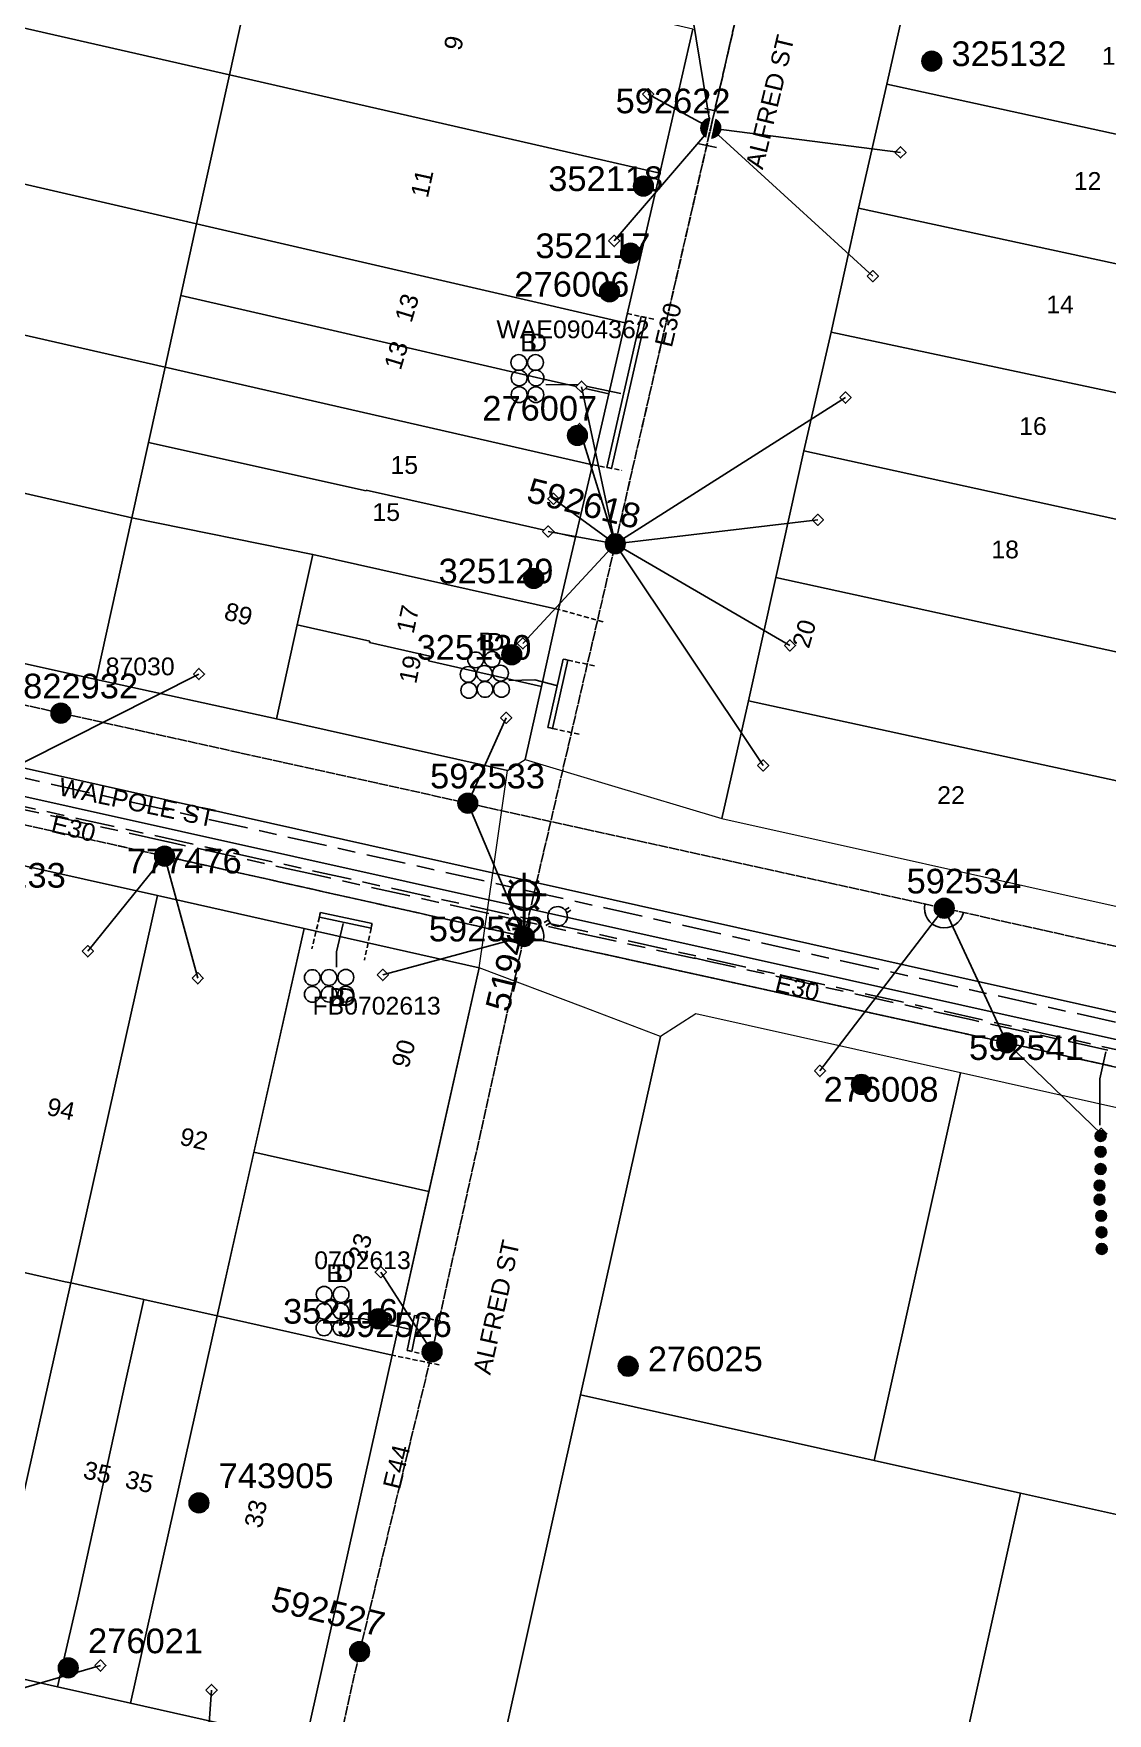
# Model space of a CAD drawing. Header units: metres. Extents: x 311347 to 316656, y 6252667 to 6255486.
# Drawn here: x 313944.8 to 314053.7, y 6254838.7 to 6255009 of the extents above; entities that cross this region are included whole.
import ezdxf
from ezdxf.enums import TextEntityAlignment as Align

# ---------------------------------------------------------------- set-up
doc = ezdxf.new("R2010")
doc.units = ezdxf.units.M
for name, pattern in [('Cable Exist OH', [1, 1, 0]), ('Cable Exist UG', [8.2, 4, -1.2, 1.8, -1.2]), ('DASHED', [0.75, 0.5, -0.25])]:
    doc.linetypes.add(name, pattern=pattern)
doc.layers.get('0').update_dxf_attribs({"color": 6})
for name, color, linetype, lineweight in [('Cadastre Buildings_SP_EXT', 9, 'Continuous', 5), ('Cadastre Land Parcels_SP_EXT', 9, 'Continuous', 5), ('Cadastre Roads_SP_EXT', 7, 'Continuous', 5)]:
    doc.layers.add(name, color=color, linetype=linetype, lineweight=lineweight)
for name, color, linetype in [('Duct_SP_EXT', 7, 'Continuous'), ('Equip_SP_LV_EXT', 7, 'Continuous'), ('Equip_SP_SL_EXT', 7, 'Continuous'), ('Mains_HV_EXT', 7, 'Continuous'), ('Mains_LV_EXT', 7, 'Continuous'), ('Mains_SL_EXT', 7, 'Continuous'), ('Mains_TR_EXT', 7, 'Continuous'), ('Services_SP_EXT', 7, 'Continuous'), ('SupportsOH_SP_TR_HV_LV_SL_EXT', 7, 'Continuous'), ('Trench_SP_EXT', 7, 'Continuous')]:
    doc.layers.add(name, color=color, linetype=linetype)
doc.layers.add('UNKNOWN_FEATURES', color=1, linetype='DASHED', plot=False)
doc.styles.add('iecARIAL', font='arial.ttf', dxfattribs={"height": 2})
doc.styles.add('POLE_LABEL', font='arial.ttf')
doc.styles.get("Standard").update_dxf_attribs({"font": 'arial.ttf'})
doc.linetypes.add('Cable P UG', pattern='A,6,-0.5,["P",Standard,S=1.7,R=0,X=0.5,Y=-1],-2.9', length=9.4)

# ---------------------------------------------------------------- blocks, each defined once
blk = doc.blocks.new('DUCT_EXT')
blk.add_circle((0, 0.8), 0.8)
at = {"flags": 1}
blk.add_attdef('Z', (0, 0), '', height=0.2, dxfattribs=at)
at = {"flags": 9}
for tag, p in [('DUCT_CODE', (0, 0)), ('XSECT_TYPE', (0, -0.2)), ('STATE', (0, -0.6)), ('FB_REFERENCE', (0, -0.4)), ('NOTES', (0, -0.8))]:
    blk.add_attdef(tag, text='', height=0.2, dxfattribs=at).set_placement(p, align=Align.MIDDLE_LEFT)
blk = doc.blocks.new('LV_OH_LINKS_OPEN_EXT')
for p, q in [((-0.17, 4.97), (-0.17, 5.46)), ((0.17, 4.97), (0.17, 5.46)), ((-0.17, 3), (-0.17, 2.5)), ((0.17, 3), (0.17, 2.5))]:
    blk.add_line(p, q)
blk.add_lwpolyline([(0, 2.99, 1), (0, 4.98, 1)], format="xyb", close=True)
at = {"flags": 9}
for tag, p in [('ACTUAL_STATUS', (0, 0)), ('CONSTRUCTED_VOLTAGE', (0, -0.2)), ('OPERATING_VOLTAGE', (0, -0.6)), ('ORIENTATION', (0, -0.8)), ('OWNED_BY', (0, -1)), ('STATE', (0, -1.2)), ('SWITCH_TYPE', (0, -1.4)), ('NO_PHASES', (0, -0.4)), ('USAGE', (0, -1.6)), ('LEGEND', (0, -1.8)), ('NOTES', (0, -2))]:
    blk.add_attdef(tag, text='', height=0.2, dxfattribs=at).set_placement(p, align=Align.MIDDLE_LEFT)
at = {"flags": 1}
blk.add_attdef('Z', (0, 0), '', height=0.2, dxfattribs=at)
blk = doc.blocks.new('SL_LANTERN_EXT')
at = {"lineweight": 40}
for p, q in [((-1.46, 5.68), (-1.06, 5.28)), ((0, 1.97), (0, 6.47)), ((1.46, 5.68), (1.06, 5.28)), ((-2.25, 4.22), (2.25, 4.22)), ((-1.46, 2.76), (-1.06, 3.16)), ((0, 0), (0, 2.72)), ((1.46, 2.76), (1.06, 3.16))]:
    blk.add_line(p, q, dxfattribs=at)
blk.add_circle((0, 4.22), 1.5, dxfattribs=at)
at = {"style": 'iecARIAL', "flags": 8}
blk.add_attdef('ASSET_NUM', (1.5, 1.5), '', height=2.5, dxfattribs=at)
for tag, p, height, flags in [('OPERATING_VOLTAGE', (0.98, -1.65), 0.2, 9), ('ORIENTATION', (0.98, -1.85), 0.2, 9), ('CONSTRUCTED_VOLTAGE', (0.98, -0.65), 0.2, 9), ('CONTROL_TYPE', (0.98, -0.85), 0.2, 9), ('LANTERN_PURPOSE', (0.98, -1.05), 0.2, 9), ('LANTERN_TYPE', (0.98, -1.25), 0.2, 9), ('NO_PHASES', (0.98, -1.45), 0.2, 9), ('LNUMBER', (2.18, -3.25), 2.5, 8), ('OWNED_BY', (0.98, -2.05), 0.2, 9), ('STATE', (0.98, -2.25), 0.2, 9), ('USAGE', (0.98, -2.45), 0.2, 9), ('CEXIST', (0.98, -2.65), 0.2, 9), ('CNEW', (0.98, -2.85), 0.2, 9), ('CNUMBER', (0.98, -3.05), 0.2, 9), ('CREMOVE', (0.98, -3.25), 0.2, 9), ('CREPLACE', (0.98, -3.45), 0.2, 9), ('LKINGHEIGHT', (0.98, -3.65), 0.2, 9), ('LBRACKET', (0.98, -3.85), 0.2, 9), ('LBRACKETVOCAB', (0.98, -4.05), 0.2, 9), ('LCATEGORY', (0.98, -4.25), 0.2, 9), ('LCHARGE1', (0.98, -4.45), 0.2, 9), ('LCHARGE1PERCENT', (0.98, -4.65), 0.2, 9), ('LCHARGE2', (0.98, -4.85), 0.2, 9), ('LCHARGE2PERCENT', (0.98, -5.05), 0.2, 9), ('LCHARGE3', (0.98, -5.25), 0.2, 9), ('LCHARGE3PERCENT', (0.98, -5.45), 0.2, 9), ('LEXIST', (0.98, -5.65), 0.2, 9), ('LLAMP', (0.98, -5.85), 0.2, 9), ('LLAMPVOCAB', (0.98, -6.05), 0.2, 9), ('LMAST', (0.98, -6.25), 0.2, 9), ('LMASTVOCAB', (0.98, -6.45), 0.2, 9), ('LNEW', (0.98, -6.65), 0.2, 9), ('LANTNUMBER', (0.98, -6.85), 0.2, 9), ('LOUTREACH', (0.98, -7.25), 0.2, 9), ('LOUTREACHVOCAB', (0.98, -7.45), 0.2, 9), ('LRATECODE', (0.98, -7.65), 0.2, 9), ('LREMOVE', (0.98, -7.85), 0.2, 9), ('LREPLACE', (0.98, -8.05), 0.2, 9), ('LTYPE', (0.98, -8.25), 0.2, 9), ('LTYPEVOCAB', (0.98, -8.45), 0.2, 9), ('LEGEND', (0.98, -8.65), 0.2, 9), ('STREETNAME', (0.98, -9.25), 0.2, 9), ('SUBURB', (0.98, -9.45), 0.2, 1), ('LOCATION', (0.98, -8.85), 0.2, 9), ('NOTES', (0.98, -9.05), 0.2, 9)]:
    blk.add_attdef(tag, p, '', height=height, dxfattribs=dict(flags=flags))
blk = doc.blocks.new('CCP_EXT')
at = {"flags": 9}
for tag, p in [('STATE', (0, -1.8)), ('LIFE_SUPPORT', (0, -1.6)), ('NOTES', (0, -2))]:
    blk.add_attdef(tag, text='', height=0.2, dxfattribs=at).set_placement(p, align=Align.MIDDLE_LEFT)
blk.add_wipeout([(0, 0.57), (0.57, 0), (0, -0.57), (-0.57, 0)])
blk.add_lwpolyline([(-0.57, 0), (0, 0.57), (0.57, 0), (0, -0.57), (-0.57, 0)])
at = {"flags": 1}
blk.add_attdef('Z', (0, 0), '', height=0.2, dxfattribs=at)
at = {"flags": 9}
for tag, p in [('CCP_TYPE', (0, 0)), ('CONSTRUCTED_VOLTAGE', (0, -0.2)), ('OPERATING_VOLTAGE', (0, -0.6)), ('ORIENTATION', (0, -0.8)), ('OWNED_BY', (0, -1)), ('NO_PHASES', (0, -0.4)), ('USAGE', (0, -1.2)), ('LEGEND', (0, -1.4))]:
    blk.add_attdef(tag, text='', height=0.2, dxfattribs=at).set_placement(p, align=Align.MIDDLE_LEFT)
blk = doc.blocks.new('POLE_EXT')
blk.add_hatch(color=256).paths.add_polyline_path([(-1, 0, 1), (1, 0, 1)])
blk.add_lwpolyline([(-1, 0, 1), (1, 0, 1)], format="xyb", close=True)
for tag, height, flags, p in [('pNumber', 2.5, 8, (-17.84, 2.07)), ('OWNED_BY', 0.2, 9, (1.35, -0.4)), ('SPECIAL_USE', 0.2, 9, (1.35, -0.8)), ('STATE', 0.2, 9, (1.35, -1)), ('cLV', 0.2, 9, (1.35, -1.4)), ('hDepth', 0.2, 9, (1.35, -1.6)), ('hDia', 0.2, 9, (1.35, -1.8)), ('PARENT', 0.2, 9, (1.35, -0.6)), ('USAGE', 0.2, 9, (1.35, -1.2)), ('cHV', 0.2, 9, (1.35, -2)), ('cLinedev', 0.2, 9, (1.35, -3.4)), ('LBRACKET', 0.2, 9, (1.35, -2.2)), ('LExisting', 0.2, 9, (1.35, -2.4)), ('LANTNUMBER', 0.2, 9, (1.35, -2.6)), ('LOther', 0.2, 9, (1.35, -2.8)), ('LRemove', 0.2, 9, (1.35, -3)), ('LEGEND', 0.2, 9, (1.35, -3.2)), ('pExisting', 0.2, 9, (1.35, -3.8)), ('pFooting', 0.2, 9, (1.35, -4.4)), ('pNew', 0.2, 9, (1.35, -4.6)), ('pRelocate', 0.2, 9, (1.35, -5)), ('pRemove', 0.2, 9, (1.35, -5.2)), ('LOCATION', 0.2, 9, (1.35, -3.6)), ('PFNUMBER', 0.2, 9, (1.35, -4)), ('NEWPFNUMBER', 0.2, 9, (1.35, -4.2)), ('pReplace', 0.2, 9, (1.35, -5.4)), ('pStay', 0.2, 9, (1.35, -5.6)), ('pType', 0.2, 9, (1.35, -5.8)), ('cspan', 0.2, 9, (1.35, -6)), ('STREETNAME', 0.2, 9, (1.35, -6.2)), ('SUBURB', 0.2, 9, (1.35, -6.4)), ('NOTES', 0.2, 9, (1.35, -6.6)), ('MAINTAINED_BY', 0.2, 9, (1.36, -6.81)), ('OPERATED_BY', 0.2, 9, (1.36, -7.01))]:
    blk.add_attdef(tag, text='', height=height, dxfattribs=dict(flags=flags)).set_placement(p, align=Align.MIDDLE_LEFT)
at = {"style": 'POLE_LABEL'}
for tag, height, flags, p in [('ASSET_NUM', 2.5, 8, (2, 2)), ('STRUCTURE_PLANT_NUMBER', 0.2, 9, (1.35, 0.03)), ('STREET_CODE', 0.2, 9, (1.35, -0.2))]:
    blk.add_attdef(tag, text='', height=height, dxfattribs=dict(at, flags=flags)).set_placement(p, align=Align.MIDDLE_LEFT)
at = {"flags": 1}
blk.add_attdef('Z', (1.35, -7.33), '', height=0.2, dxfattribs=at)
blk = doc.blocks.new('End Shackle_EXT')
at = {"flags": 9}
for tag, p in [('USAGE', (0, -1.4)), ('NOTES', (0, -1.6))]:
    blk.add_attdef(tag, text='', height=0.2, dxfattribs=at).set_placement(p, align=Align.MIDDLE_LEFT)
blk.add_wipeout([(0, 0.25), (1.81, 0.25), (1.82, -0.25), (0, -0.25)])
blk.add_line((1.81, -1), (1.81, 1))
at = {"flags": 1}
blk.add_attdef('Z', (0, 0), '', height=0.2, dxfattribs=at)
at = {"flags": 9}
for tag, p in [('CONNECTOR_TYPE', (0, 0)), ('CONSTRUCTED_VOLTAGE', (0, -0.2)), ('OPERATING_VOLTAGE', (0, -0.6)), ('ORIENTATION', (0, -0.8)), ('OWNED_BY', (0, -1)), ('STATE', (0, -1.2)), ('NO_PHASES', (0, -0.4))]:
    blk.add_attdef(tag, text='', height=0.2, dxfattribs=at).set_placement(p, align=Align.MIDDLE_LEFT)
blk = doc.blocks.new('CABLE_LARGE_EXT')
h = blk.add_hatch(color=256)
edge = h.paths.add_edge_path()
edge.add_arc((0, 0.55), 0.55, 0, 360)
blk.add_circle((0, 0.55), 0.55)
at = {"flags": 1}
blk.add_attdef('Z', (0, 0), '', height=0.2, dxfattribs=at)
at = {"flags": 9}
for tag, p in [('COND_CODE', (0, 0)), ('STATE', (0, -0.4)), ('XSECT_SIZE', (0, -0.6)), ('FB_REFERENCE', (0, -0.2)), ('NOTES', (0, -0.8))]:
    blk.add_attdef(tag, text='', height=0.2, dxfattribs=at).set_placement(p, align=Align.MIDDLE_LEFT)

msp = doc.modelspace()

# ---------------------------------------------------------------- linework, layer by layer
at = {"layer": 'Cadastre Buildings_SP_EXT', "linetype": 'Continuous'}
msp.add_lwpolyline([(314030.06, 6254864.34), (314000.31, 6254870.98), (314000.31, 6254870.99), (313992.21, 6254834.69), (313994.49, 6254831.1), (314006.43, 6254828.44), (314021.31, 6254825.11), (314036.18, 6254821.78), (314044.93, 6254861.03), (314030.06, 6254864.34)], close=True, dxfattribs=at)
at = {"layer": 'Cadastre Land Parcels_SP_EXT', "linetype": 'Continuous'}
for points in [[(313967.95, 6255019.59), (313923.6, 6255029.85), (313920.28, 6255014.97), (313964.7, 6255004.83), (313967.95, 6255019.59)], [(314011.7, 6255009.46), (313967.95, 6255019.59), (313964.7, 6255004.83), (314008.33, 6254994.84), (314011.7, 6255009.46)], [(314074.96, 6255007.84), (314034.23, 6255016.67), (314031.35, 6255003.87), (314072.11, 6254994.98), (314074.96, 6255007.84)], [(313964.7, 6255004.83), (313920.28, 6255014.97), (313916.93, 6254999.96), (313961.37, 6254989.71), (313964.7, 6255004.83)], [(314008.33, 6254994.84), (313964.7, 6255004.83), (313961.37, 6254989.71), (314004.83, 6254979.66), (314008.33, 6254994.84)], [(314072.11, 6254994.98), (314031.35, 6255003.87), (314028.48, 6254991.29), (314069.36, 6254982.49), (314072.11, 6254994.98)], [(313961.37, 6254989.71), (313916.93, 6254999.96), (313913.66, 6254985.31), (313958.17, 6254975.17), (313961.37, 6254989.71)], [(314069.36, 6254982.49), (314028.48, 6254991.29), (314025.72, 6254978.74), (314066.58, 6254970.03), (314069.36, 6254982.49)], [(314004.83, 6254979.66), (313961.37, 6254989.71), (313959.77, 6254982.44), (313973.47, 6254979.3), (313996.26, 6254974.04), (314003.17, 6254972.48), (314004.83, 6254979.66)], [(313958.17, 6254975.17), (313913.66, 6254985.31), (313910.27, 6254970.09), (313954.8, 6254959.9), (313958.17, 6254975.17)], [(314003.17, 6254972.48), (313996.26, 6254974.04), (313973.47, 6254979.3), (313959.77, 6254982.44), (313958.17, 6254975.17), (314001.52, 6254965.29), (314003.17, 6254972.48)], [(314066.58, 6254970.03), (314025.72, 6254978.74), (314022.94, 6254966.7), (314063.86, 6254957.75), (314066.58, 6254970.03)], [(314001.52, 6254965.29), (313958.17, 6254975.17), (313956.48, 6254967.54), (313978.56, 6254962.63), (313978.58, 6254962.7), (313994.1, 6254959.22), (313999.8, 6254957.95), (314001.52, 6254965.29)], [(313951.19, 6254943.51), (313954.8, 6254959.9), (313910.27, 6254970.09), (313906.55, 6254953.42), (313951.19, 6254943.51)], [(313956.48, 6254967.54), (313954.8, 6254959.9), (313973.16, 6254956.2), (313998.08, 6254950.61), (313999.8, 6254957.95), (313994.1, 6254959.22), (313978.58, 6254962.7), (313978.56, 6254962.63), (313956.48, 6254967.54)], [(314063.86, 6254957.75), (314022.94, 6254966.7), (314020.1, 6254953.84), (314060.95, 6254944.92), (314063.86, 6254957.75)], [(313969.46, 6254939.54), (313971.57, 6254949.07), (313973.16, 6254956.2), (313954.8, 6254959.9), (313951.19, 6254943.51), (313969.46, 6254939.54)], [(313996.33, 6254942.81), (313998.08, 6254950.61), (313973.16, 6254956.2), (313971.57, 6254949.07), (313978.93, 6254947.39), (313978.9, 6254947.25), (313985.01, 6254945.87), (313984.9, 6254945.39), (313996.33, 6254942.81)], [(314060.95, 6254944.92), (314020.1, 6254953.84), (314017.33, 6254941.36), (314058.26, 6254932.45), (314060.95, 6254944.92)], [(313994.68, 6254935.41), (313996.33, 6254942.81), (313984.9, 6254945.39), (313985.01, 6254945.87), (313978.9, 6254947.25), (313978.93, 6254947.39), (313971.57, 6254949.07), (313969.46, 6254939.54), (313992.89, 6254934.28), (313994.68, 6254935.41)], [(314055.63, 6254920.31), (314058.26, 6254932.45), (314017.33, 6254941.36), (314014.64, 6254929.42), (314055.63, 6254920.31)], [(313957.4, 6254921.6), (313942.53, 6254924.94), (313933.72, 6254885.67), (313948.04, 6254882.45), (313948.6, 6254882.33), (313957.4, 6254921.6)], [(313963.47, 6254878.99), (313972.27, 6254918.26), (313957.4, 6254921.6), (313948.6, 6254882.33), (313956.03, 6254880.66), (313963.47, 6254878.99)], [(313990.02, 6254914.28), (313972.27, 6254918.26), (313967.19, 6254895.58), (313984.93, 6254891.6), (313990.02, 6254914.28)], [(313984.93, 6254891.6), (313967.19, 6254895.58), (313963.47, 6254878.99), (313981.21, 6254875.01), (313984.93, 6254891.6)], [(313939.79, 6254843.06), (313948.6, 6254882.33), (313948.04, 6254882.45), (313933.72, 6254885.67), (313924.92, 6254846.4), (313939.79, 6254843.06)], [(313956.03, 6254880.66), (313948.6, 6254882.33), (313939.79, 6254843.06), (313947.26, 6254841.39), (313949.31, 6254850.26), (313953.27, 6254868.29), (313954.06, 6254871.86), (313956.03, 6254880.66)], [(313963.47, 6254878.99), (313956.03, 6254880.66), (313954.06, 6254871.86), (313953.27, 6254868.29), (313949.31, 6254850.26), (313947.26, 6254841.39), (313954.66, 6254839.73), (313963.47, 6254878.99)], [(313972.4, 6254835.74), (313981.21, 6254875.01), (313963.47, 6254878.99), (313954.66, 6254839.73), (313972.4, 6254835.74)], [(314080.8, 6254811.82), (314089.56, 6254851.07), (314074.68, 6254854.39), (314059.81, 6254857.7), (314044.93, 6254861.03), (314036.18, 6254821.78), (314080.8, 6254811.82)]]:
    msp.add_lwpolyline(points, close=True, dxfattribs=at)
at = {"layer": 'Duct_SP_EXT'}
for p, q in [((314002.97, 6254965.02), (314006.46, 6254980.32)), ((314003.43, 6254964.92), (314006.93, 6254980.21)), ((314006.46, 6254980.32), (314006.7, 6254980.26)), ((314006.93, 6254980.21), (314006.7, 6254980.26)), ((314002.97, 6254965.02), (314003.2, 6254964.97)), ((314003.43, 6254964.92), (314003.2, 6254964.97)), ((313998.54, 6254945.59), (313996.99, 6254938.66)), ((313999.01, 6254945.48), (313997.45, 6254938.56)), ((313998.54, 6254945.59), (313998.78, 6254945.53)), ((313999.01, 6254945.48), (313998.78, 6254945.53)), ((313996.99, 6254938.66), (313997.22, 6254938.61)), ((313997.45, 6254938.56), (313997.22, 6254938.61)), ((313973.82, 6254919.43), (313973.87, 6254919.67)), ((313973.82, 6254919.43), (313979.06, 6254918.31)), ((313973.92, 6254919.9), (313973.87, 6254919.67)), ((313973.92, 6254919.9), (313979.16, 6254918.78)), ((313979.06, 6254918.31), (313979.11, 6254918.54)), ((313979.16, 6254918.78), (313979.11, 6254918.54)), ((313982.71, 6254875.48), (313983.45, 6254879.03)), ((313983.18, 6254875.38), (313983.92, 6254878.93)), ((313983.45, 6254879.03), (313983.69, 6254878.98)), ((313983.92, 6254878.93), (313983.69, 6254878.98)), ((313982.71, 6254875.48), (313982.95, 6254875.43)), ((313983.18, 6254875.38), (313982.95, 6254875.43))]:
    msp.add_line(p, q, dxfattribs=at)
for points in [[(313996.78, 6254973.43), (314000.21, 6254973.4), (314004.38, 6254972.52)], [(313993.04, 6254943.42), (313995.66, 6254943.47), (313997.85, 6254942.9)], [(313975.57, 6254914.33), (313975.57, 6254915.9), (313976.23, 6254918.76)], [(313976.94, 6254878.71), (313978.34, 6254878.7), (313982.94, 6254877.64)]]:
    msp.add_lwpolyline(points, dxfattribs=at)
at = {"layer": 'Mains_HV_EXT', "linetype": 'Cable Exist OH'}
msp.add_lwpolyline([(313947.61, 6254940.1), (313824.65, 6254967.86)], dxfattribs=at)
at = {"layer": 'Mains_HV_EXT', "linetype": 'Continuous'}
msp.add_lwpolyline([(314035.23, 6254920.75, 0.998231), (314039.14, 6254919.89)], format="xyb", dxfattribs=at)
at = {"layer": 'Mains_LV_EXT', "linetype": 'Cable Exist OH'}
for points in [[(313935.13, 6254930.75), (313958.12, 6254925.6)], [(313958.12, 6254925.6), (313994.57, 6254917.45)], [(313985.25, 6254875.35), (313994.57, 6254917.43)], [(314043.52, 6254906.68), (313994.57, 6254917.45)], [(313970.53, 6254811.63), (313977.9, 6254844.95), (313985.25, 6254875.35)]]:
    msp.add_lwpolyline(points, dxfattribs=at)
at = {"layer": 'Mains_LV_EXT', "linetype": 'Continuous'}
msp.add_lwpolyline([(313996.51, 6254917.02, 0.415385), (313995.1, 6254919.39)], format="xyb", dxfattribs=at)
at = {"layer": 'Mains_TR_EXT', "linetype": 'Cable Exist OH'}
for points in [[(313935.13, 6254930.75), (313994.57, 6254917.45)], [(313994.57, 6254917.45), (314043.52, 6254906.68)]]:
    msp.add_lwpolyline(points, dxfattribs=at)
at = {"layer": 'Services_SP_EXT'}
msp.add_lwpolyline([(314010.54, 6255017.56), (314013.51, 6254999.42)], dxfattribs=at)
at = {"layer": 'UNKNOWN_FEATURES'}
for points in [[(314005.03, 6254980.61), (314007.96, 6254980)], [(314001.52, 6254965.29), (314004.49, 6254964.72)], [(314002.58, 6254949.37), (313998.08, 6254950.61)], [(314001.71, 6254944.9), (313998.78, 6254945.53)], [(314000.15, 6254937.96), (313997.22, 6254938.61)], [(313973.83, 6254919.4), (313973.06, 6254916.22)], [(313979.07, 6254918.27), (313978.38, 6254915.04)], [(313986.88, 6254878.28), (313983.69, 6254878.98)], [(313985.97, 6254874.01), (313981.21, 6254875.01)], [(313986.14, 6254874.74), (313982.95, 6254875.43)]]:
    msp.add_lwpolyline(points, dxfattribs=at)

# ---------------------------------------------------------------- block references
at = {"layer": 'Duct_SP_EXT'}
for p in [(313994.04, 6254974.85), (313995.74, 6254974.85), (313994.08, 6254973.29), (313995.78, 6254973.28), (313994.08, 6254971.59), (313995.77, 6254971.59), (313991.35, 6254944.76), (313988.9, 6254943.23), (313989.67, 6254944.7), (313990.55, 6254943.33), (313992.19, 6254943.36), (313988.97, 6254941.61), (313990.61, 6254941.71), (313992.29, 6254941.72), (313974.31, 6254880.37), (313976.02, 6254880.36), (313974.29, 6254878.67), (313976, 6254878.67), (313974.29, 6254876.97), (313976, 6254876.97)]:
    msp.add_blockref('DUCT_EXT', p, dxfattribs=at)
for name, p, rotation in [('DUCT_EXT', (313973.9, 6254913.29), 90.02338746226098), ('DUCT_EXT', (313975.6, 6254913.3), 90.02338746226098), ('DUCT_EXT', (313977.3, 6254913.31), 90.02338746226098), ('DUCT_EXT', (313973.9, 6254911.59), 90.02338746226098), ('DUCT_EXT', (313975.6, 6254911.6), 90.02338746226098), ('DUCT_EXT', (313977.3, 6254911.61), 90.02338746226098), ('CABLE_LARGE_EXT', (314053.59, 6254893.88), 90), ('CABLE_LARGE_EXT', (314053.48, 6254892.21), 90), ('CABLE_LARGE_EXT', (314053.48, 6254890.78), 90), ('CABLE_LARGE_EXT', (314053.64, 6254889.13), 90), ('CABLE_LARGE_EXT', (314053.68, 6254887.47), 90), ('CABLE_LARGE_EXT', (314053.7, 6254885.78), 90)]:
    msp.add_blockref(name, p, dxfattribs=dict(at, rotation=rotation))
at = {"layer": 'Equip_SP_LV_EXT', "rotation": 301.2228180566063}
msp.add_blockref('LV_OH_LINKS_OPEN_EXT', (313994.57, 6254917.43), dxfattribs=at)
at = {"layer": 'Equip_SP_SL_EXT'}
ref = msp.add_blockref('SL_LANTERN_EXT', (313994.57, 6254917.45), dxfattribs=at)
ref.add_attrib('ASSET_NUM', '51941', dxfattribs={"layer": '0', "height": 2.5, "rotation": 76.3345, "style": 'iecARIAL'}).set_placement((313996.07, 6254918.95), align=Align.BOTTOM_RIGHT)
at = {"layer": 'Services_SP_EXT'}
for p in [(314024.58, 6254903.83), (314053.11, 6254897.45)]:
    msp.add_blockref('CCP_EXT', p, dxfattribs=at)
at = {"layer": 'SupportsOH_SP_TR_HV_LV_SL_EXT'}
ref = msp.add_blockref('POLE_EXT', (314035.92, 6255006.21), dxfattribs=at)
ref.add_attrib('ASSET_NUM', '325132', dxfattribs={"layer": '0', "height": 2.5, "style": 'POLE_LABEL'}).set_placement((314037.92, 6255006.96), align=Align.MIDDLE_LEFT)
ref = msp.add_blockref('POLE_EXT', (314006.68, 6254993.54), dxfattribs=at)
ref.add_attrib('ASSET_NUM', '352118', dxfattribs={"layer": '0', "height": 2.5, "style": 'POLE_LABEL'}).set_placement((314008.68, 6254994.29), align=Align.MIDDLE_RIGHT)
ref = msp.add_blockref('POLE_EXT', (314003.25, 6254982.83), dxfattribs=at)
ref.add_attrib('ASSET_NUM', '276006', dxfattribs={"layer": '0', "height": 2.5, "rotation": 359.9519, "style": 'POLE_LABEL'}).set_placement((314005.25, 6254983.58), align=Align.MIDDLE_RIGHT)
ref = msp.add_blockref('POLE_EXT', (313995.56, 6254953.76), dxfattribs=at)
ref.add_attrib('ASSET_NUM', '325129', dxfattribs={"layer": '0', "height": 2.5, "style": 'POLE_LABEL'}).set_placement((313997.56, 6254954.51), align=Align.MIDDLE_RIGHT)
ref = msp.add_blockref('POLE_EXT', (313947.61, 6254940.1), dxfattribs=at)
ref.add_attrib('ASSET_NUM', '822932', dxfattribs={"layer": '0', "height": 2.5, "style": 'POLE_LABEL'}).set_placement((313949.61, 6254940.85), align=Align.BOTTOM_CENTER)
ref = msp.add_blockref('POLE_EXT', (313988.87, 6254930.97), dxfattribs=at)
ref.add_attrib('ASSET_NUM', '592533', dxfattribs={"layer": '0', "height": 2.5, "style": 'POLE_LABEL'}).set_placement((313990.87, 6254931.72), align=Align.BOTTOM_CENTER)
ref = msp.add_blockref('POLE_EXT', (313958.12, 6254925.6), dxfattribs=at)
ref.add_attrib('ASSET_NUM', '777476', dxfattribs={"layer": '0', "height": 2.5, "style": 'POLE_LABEL'}).set_placement((313960.12, 6254926.35), align=Align.TOP_CENTER)
ref = msp.add_blockref('POLE_EXT', (313940.28, 6254924.16), dxfattribs=at)
ref.add_attrib('ASSET_NUM', '325133', dxfattribs={"layer": '0', "height": 2.5, "style": 'POLE_LABEL'}).set_placement((313942.28, 6254924.91), align=Align.TOP_CENTER)
ref = msp.add_blockref('POLE_EXT', (314037.19, 6254920.32), dxfattribs=at)
ref.add_attrib('ASSET_NUM', '592534', dxfattribs={"layer": '0', "height": 2.5, "rotation": 359.9992, "style": 'POLE_LABEL'}).set_placement((314039.19, 6254921.07), align=Align.BOTTOM_CENTER)
ref = msp.add_blockref('POLE_EXT', (313994.57, 6254917.45), dxfattribs=at)
ref.add_attrib('ASSET_NUM', '592532', dxfattribs={"layer": '0', "height": 2.5, "rotation": 359.958, "style": 'POLE_LABEL'}).set_placement((313996.57, 6254918.2), align=Align.MIDDLE_RIGHT)
ref = msp.add_blockref('POLE_EXT', (314043.52, 6254906.68), dxfattribs=at)
ref.add_attrib('ASSET_NUM', '592541', dxfattribs={"layer": '0', "height": 2.5, "style": 'POLE_LABEL'}).set_placement((314045.52, 6254907.44), align=Align.TOP_CENTER)
ref = msp.add_blockref('POLE_EXT', (313979.79, 6254878.7), dxfattribs=at)
ref.add_attrib('ASSET_NUM', '352116', dxfattribs={"layer": '0', "height": 2.5, "style": 'POLE_LABEL'}).set_placement((313981.79, 6254879.45), align=Align.MIDDLE_RIGHT)
ref = msp.add_blockref('POLE_EXT', (313985.25, 6254875.35), dxfattribs=at)
ref.add_attrib('ASSET_NUM', '592526', dxfattribs={"layer": '0', "height": 2.5, "rotation": 0.0245, "style": 'POLE_LABEL'}).set_placement((313987.25, 6254876.1), align=Align.BOTTOM_RIGHT)
ref = msp.add_blockref('POLE_EXT', (314005.13, 6254873.88), dxfattribs=at)
ref.add_attrib('ASSET_NUM', '276025', dxfattribs={"layer": '0', "height": 2.5, "style": 'POLE_LABEL'}).set_placement((314007.13, 6254874.63), align=Align.MIDDLE_LEFT)
ref = msp.add_blockref('POLE_EXT', (313961.61, 6254860.03), dxfattribs=at)
ref.add_attrib('ASSET_NUM', '743905', dxfattribs={"layer": '0', "height": 2.5, "style": 'POLE_LABEL'}).set_placement((313963.61, 6254860.78), align=Align.BOTTOM_LEFT)
ref = msp.add_blockref('POLE_EXT', (313977.9, 6254844.95), dxfattribs=at)
ref.add_attrib('ASSET_NUM', '592527', dxfattribs={"layer": '0', "height": 2.5, "rotation": 346.378, "style": 'POLE_LABEL'}).set_placement((313979.9, 6254845.7), align=Align.BOTTOM_RIGHT)

# ---------------------------------------------------------------- texts
at = {"layer": 'Cadastre Land Parcels_SP_EXT'}
for s, rotation, p in [('9', 77.6491, (313988.17, 6255007.18)), ('11', 77.7036, (313984.81, 6254992.26)), ('13', 73.2452, (313983.15, 6254979.6)), ('13', 73.2452, (313982.06, 6254974.79)), ('89', 345.4007, (313964.04, 6254949.64)), ('17', 77.54, (313983.36, 6254948.07)), ('20', 73.8291, (314023.45, 6254946.57)), ('19', 78.6904, (313983.63, 6254943)), ('90', 73.6431, (313982.82, 6254903.99)), ('94', 347.3991, (313946.06, 6254899.4)), ('92', 347.3994, (313959.55, 6254896.37)), ('23', 73.6431, (313978.42, 6254884.35)), ('35', 347.4, (313949.76, 6254862.55)), ('35', 347.4, (313954.01, 6254861.6)), ('33', 77.4185, (313967.94, 6254857.37))]:
    msp.add_text(s, height=1.8, rotation=rotation, dxfattribs=at).set_placement(p)
for s, p in [('10', (314053.16, 6255005.84)), ('12', (314050.32, 6254993.16)), ('14', (314047.53, 6254980.64)), ('16', (314044.78, 6254968.31)), ('15', (313981.03, 6254964.36)), ('15', (313979.2, 6254959.59)), ('18', (314041.96, 6254955.8)), ('22', (314036.47, 6254930.89))]:
    msp.add_text(s, height=1.8, dxfattribs=at).set_placement(p)
at = {"layer": 'Cadastre Roads_SP_EXT'}
for s, rotation, p in [('ALFRED ST', 76.4925, (314018.77, 6254995.14)), ('WALPOLE ST', 348.2262, (313947.26, 6254931.81)), ('ALFRED ST', 77.4219, (313991.14, 6254872.93))]:
    msp.add_text(s, height=1.8, rotation=rotation, dxfattribs=at).set_placement(p)
at = {"layer": 'Duct_SP_EXT'}
for s, p in [('WAE0904362', (313991.78, 6254978.12)), ('B', (313994.2, 6254976.78)), ('D', (313995.09, 6254976.79)), ('B', (313989.92, 6254946.47)), ('D', (313990.78, 6254946.43)), ('FB0702613', (313973.12, 6254909.54)), ('B', (313974.82, 6254910.42)), ('D', (313975.72, 6254910.42)), ('0702613', (313973.3, 6254883.73)), ('B', (313974.53, 6254882.42)), ('D', (313975.44, 6254882.42))]:
    msp.add_text(s, height=1.8, dxfattribs=at).set_placement(p)
at = {"layer": 'Mains_LV_EXT'}
for s, rotation, p in [('E30', 76.6583, (314009.55, 6254977.09)), ('E30', 346.2587, (313946.51, 6254928.08)), ('E30', 346.3104, (314019.91, 6254911.95)), ('E44', 76.2164, (313981.98, 6254861.3))]:
    msp.add_text(s, height=1.8, rotation=rotation, dxfattribs=at).set_placement(p)
at = {"layer": 'UNKNOWN_FEATURES'}
msp.add_text('87030', height=1.8, dxfattribs=at).set_placement((313952.15, 6254943.94))

# ---------------------------------------------------------------- next in the draw order: linework, layer by layer
at = {"layer": 'Cadastre Buildings_SP_EXT', "linetype": 'Continuous'}
for points in [[(314030.06, 6254864.34), (314038.82, 6254903.62), (314012, 6254909.61), (314008.41, 6254907.33), (314000.31, 6254870.99), (314000.31, 6254870.98), (314030.06, 6254864.34)], [(314068.57, 6254896.98), (314038.82, 6254903.62), (314030.06, 6254864.34), (314044.93, 6254861.03), (314059.81, 6254857.7), (314068.57, 6254896.98)]]:
    msp.add_lwpolyline(points, close=True, dxfattribs=at)
at = {"layer": 'Duct_SP_EXT'}
msp.add_lwpolyline([(314052.97, 6254898.33), (314052.97, 6254899.95), (314052.97, 6254903.03), (314053.58, 6254905.75)], dxfattribs=at)
at = {"layer": 'Mains_HV_EXT', "linetype": 'Cable Exist OH'}
msp.add_lwpolyline([(314241.53, 6254874.95), (314037.19, 6254920.32)], dxfattribs=at)
at = {"layer": 'Mains_LV_EXT', "linetype": 'Cable Exist OH'}
msp.add_lwpolyline([(314096.61, 6254894.82), (314043.52, 6254906.68)], dxfattribs=at)
at = {"layer": 'Mains_SL_EXT', "linetype": 'Cable Exist OH'}
msp.add_lwpolyline([(313994.57, 6254917.45), (314043.52, 6254906.68), (314096.61, 6254894.82)], dxfattribs=at)
at = {"layer": 'Mains_TR_EXT', "linetype": 'Cable Exist OH'}
msp.add_lwpolyline([(314043.52, 6254906.68), (314096.61, 6254894.87)], dxfattribs=at)
at = {"layer": 'Services_SP_EXT'}
for points in [[(314024.58, 6254903.83), (314037.19, 6254920.32), (314043.52, 6254906.68)], [(314053.11, 6254897.45), (314043.52, 6254906.68)]]:
    msp.add_lwpolyline(points, dxfattribs=at)
at = {"layer": 'Trench_SP_EXT', "linetype": 'Cable Exist UG'}
msp.add_lwpolyline([(314089.57, 6254897.93), (314088.32, 6254898.21), (314088.32, 6254898.21), (314084.64, 6254899.03), (314069.77, 6254902.35), (314040.02, 6254908.99), (314013.2, 6254914.97), (314011.84, 6254915.28)], dxfattribs=at)

# ---------------------------------------------------------------- next in the draw order: block references
at = {"layer": 'Duct_SP_EXT', "rotation": 90}
for p in [(314053.59, 6254897.23), (314053.59, 6254895.63)]:
    msp.add_blockref('CABLE_LARGE_EXT', p, dxfattribs=at)
at = {"layer": 'Services_SP_EXT'}
for p in [(314007.16, 6255002.86), (314032.74, 6254996.96), (314003.72, 6254987.98), (314029.93, 6254984.41), (314000.4, 6254973.2), (314027.16, 6254972.1), (314000.21, 6254968.9), (314024.36, 6254959.7), (313997.03, 6254958.52), (313994.46, 6254947.18), (314021.54, 6254946.97), (313961.61, 6254944.07), (313992.76, 6254939.63), (314018.82, 6254934.79), (313950.34, 6254915.96), (313980.25, 6254913.56), (313961.48, 6254913.22), (313951.61, 6254843.53), (313962.89, 6254841.05)]:
    msp.add_blockref('CCP_EXT', p, dxfattribs=at)
at = {"layer": 'Services_SP_EXT', "rotation": 90.0000000000002}
for p in [(313997.55, 6254961.83), (313980.04, 6254883.43)]:
    msp.add_blockref('CCP_EXT', p, dxfattribs=at)
at = {"layer": 'SupportsOH_SP_TR_HV_LV_SL_EXT'}
ref = msp.add_blockref('POLE_EXT', (314028.78, 6254902.46), dxfattribs=at)
ref.add_attrib('ASSET_NUM', '276008', dxfattribs={"layer": '0', "height": 2.5, "style": 'POLE_LABEL'}).set_placement((314030.78, 6254903.21), align=Align.TOP_CENTER)

# ---------------------------------------------------------------- next in the draw order: linework, layer by layer
at = {"layer": 'Cadastre Roads_SP_EXT', "linetype": 'Continuous'}
for points in [[(314011.7, 6255009.46), (314008.33, 6254994.84), (314004.83, 6254979.66), (314001.52, 6254965.29), (313998.08, 6254950.61), (313996.33, 6254942.81), (313994.68, 6254935.41), (314003.09, 6254932.88), (314014.64, 6254929.42), (314017.33, 6254941.36), (314020.1, 6254953.84), (314022.94, 6254966.7), (314025.72, 6254978.74), (314028.48, 6254991.29), (314031.35, 6255003.87), (314034.23, 6255016.67)], [(313934.89, 6254823.78), (313949.77, 6254820.45), (313967.51, 6254816.47), (313969.93, 6254825.99), (313969.96, 6254826.11), (313972.4, 6254835.74), (313954.66, 6254839.73), (313947.26, 6254841.39), (313939.79, 6254843.06)]]:
    msp.add_lwpolyline(points, dxfattribs=at)
for points in [[(313951.19, 6254943.51), (313906.55, 6254953.42), (313902.38, 6254944.64), (313897.81, 6254935), (313912.79, 6254931.61), (313927.66, 6254928.27), (313942.53, 6254924.94), (313957.4, 6254921.6), (313972.27, 6254918.26), (313990.02, 6254914.28), (313991.43, 6254924.12), (313992.89, 6254934.28), (313969.46, 6254939.54), (313951.19, 6254943.51)], [(314008.41, 6254907.33), (314000.6, 6254910.28), (313990.02, 6254914.28), (313981.21, 6254875.01), (313972.4, 6254835.74), (313983.98, 6254835.13), (313992.21, 6254834.69), (314000.31, 6254870.99), (314008.41, 6254907.33)]]:
    msp.add_lwpolyline(points, close=True, dxfattribs=at)
at = {"layer": 'Mains_HV_EXT', "linetype": 'Cable P UG'}
for points in [[(313313.98, 6254626.95), (313393.67, 6255057.64), (314093.34, 6254901.11), (314131.26, 6255065.45), (314335.25, 6255020.09), (314354.69, 6255104.98), (314657.21, 6255037.88), (314666.17, 6255075.6), (314725.03, 6255173.89), (314920.17, 6255199.14), (314890.37, 6255411.62), (315015.52, 6255427.88)], [(313317.04, 6254625.72), (313320.14, 6254642.18), (313396.04, 6255053.58), (314095.3, 6254897.96), (314133.66, 6255061.83), (314337.33, 6255016.89), (314356.86, 6255101.7), (314659.03, 6255034.71), (314668.42, 6255074.15), (314726.23, 6255171.41), (314922.82, 6255197.11), (314893.69, 6255409.18), (315016, 6255424.99)]]:
    msp.add_lwpolyline(points, dxfattribs=at)
at = {"layer": 'Mains_HV_EXT', "linetype": 'Cable Exist OH'}
msp.add_lwpolyline([(313947.61, 6254940.1), (313988.87, 6254930.97), (314037.19, 6254920.32)], dxfattribs=at)
at = {"layer": 'Mains_LV_EXT', "linetype": 'Cable Exist OH'}
msp.add_lwpolyline([(313994.57, 6254917.45), (314003.83, 6254957.28)], dxfattribs=at)
at = {"layer": 'Mains_SL_EXT', "linetype": 'Cable Exist OH'}
msp.add_lwpolyline([(313895.85, 6254939.56), (313935.13, 6254930.75), (313958.12, 6254925.6), (313994.57, 6254917.45)], dxfattribs=at)
at = {"layer": 'Services_SP_EXT'}
for points in [[(314007.16, 6255002.86), (314013.51, 6254999.42)], [(314003.72, 6254987.98), (314013.51, 6254999.42)], [(314029.93, 6254984.41), (314013.51, 6254999.42)], [(314032.74, 6254996.96), (314013.51, 6254999.42)], [(314000.4, 6254973.2), (314003.83, 6254957.28)], [(314027.16, 6254972.1), (314003.83, 6254957.28)], [(314000.21, 6254968.9), (314003.83, 6254957.28)], [(313997.55, 6254961.83), (314003.83, 6254957.28)], [(313997.03, 6254958.52), (314003.83, 6254957.28)], [(314024.36, 6254959.7), (314003.83, 6254957.28)], [(313994.46, 6254947.18), (314003.83, 6254957.28)], [(314018.82, 6254934.79), (314003.83, 6254957.28)], [(314021.54, 6254946.97), (314003.83, 6254957.28)], [(313961.61, 6254944.07), (313935.13, 6254930.75)], [(313992.76, 6254939.63), (313988.87, 6254930.97), (313994.57, 6254917.45)], [(313958.12, 6254925.6), (313950.34, 6254915.96)], [(313958.12, 6254925.6), (313961.48, 6254913.22)], [(313980.25, 6254913.56), (313994.57, 6254917.45)], [(313980.04, 6254883.43), (313985.25, 6254875.35)], [(313951.61, 6254843.53), (313938.14, 6254839.61)], [(313962.89, 6254841.05), (313961.54, 6254821.92)]]:
    msp.add_lwpolyline(points, dxfattribs=at)
at = {"layer": 'Trench_SP_EXT', "linetype": 'Cable Exist UG'}
msp.add_lwpolyline([(314011.92, 6254915.23), (313991, 6254919.78), (313991, 6254919.78), (313973.32, 6254923.73), (313958.45, 6254927.06), (313943.6, 6254930.38)], dxfattribs=at)

# ---------------------------------------------------------------- next in the draw order: block references
at = {"layer": 'SupportsOH_SP_TR_HV_LV_SL_EXT'}
ref = msp.add_blockref('POLE_EXT', (314013.51, 6254999.42), dxfattribs=at)
ref.add_attrib('ASSET_NUM', '592622', dxfattribs={"layer": '0', "height": 2.5, "rotation": 359.9679, "style": 'POLE_LABEL'}).set_placement((314015.51, 6255000.17), align=Align.BOTTOM_RIGHT)
ref = msp.add_blockref('POLE_EXT', (314005.38, 6254986.74), dxfattribs=at)
ref.add_attrib('ASSET_NUM', '352117', dxfattribs={"layer": '0', "height": 2.5, "style": 'POLE_LABEL'}).set_placement((314007.38, 6254987.49), align=Align.MIDDLE_RIGHT)
ref = msp.add_blockref('POLE_EXT', (313999.99, 6254968.26), dxfattribs=at)
ref.add_attrib('ASSET_NUM', '276007', dxfattribs={"layer": '0', "height": 2.5, "rotation": 359.9664, "style": 'POLE_LABEL'}).set_placement((314001.99, 6254969.01), align=Align.BOTTOM_RIGHT)
ref = msp.add_blockref('POLE_EXT', (314003.83, 6254957.28), dxfattribs=at)
ref.add_attrib('ASSET_NUM', '592618', dxfattribs={"layer": '0', "height": 2.5, "rotation": 346.0507, "style": 'POLE_LABEL'}).set_placement((314005.83, 6254958.03), align=Align.BOTTOM_RIGHT)
ref = msp.add_blockref('POLE_EXT', (313993.33, 6254946.02), dxfattribs=at)
ref.add_attrib('ASSET_NUM', '325130', dxfattribs={"layer": '0', "height": 2.5, "style": 'POLE_LABEL'}).set_placement((313995.33, 6254946.77), align=Align.MIDDLE_RIGHT)
ref = msp.add_blockref('POLE_EXT', (313948.36, 6254843.3), dxfattribs=at)
ref.add_attrib('ASSET_NUM', '276021', dxfattribs={"layer": '0', "height": 2.5, "rotation": 359.8564, "style": 'POLE_LABEL'}).set_placement((313950.36, 6254844.05), align=Align.BOTTOM_LEFT)

# ---------------------------------------------------------------- next in the draw order: block references
at = {"layer": 'Mains_LV_EXT', "rotation": 257.7632140615662}
msp.add_blockref('End Shackle_EXT', (314013.51, 6254999.42), dxfattribs=at)

# ---------------------------------------------------------------- next in the draw order: block references
at = {"layer": 'Mains_LV_EXT', "rotation": 77.7912076575607}
msp.add_blockref('End Shackle_EXT', (314013.51, 6254999.42), dxfattribs=at)

# ---------------------------------------------------------------- next in the draw order: linework, layer by layer
at = {"layer": 'Mains_LV_EXT', "linetype": 'Cable Exist OH'}
for points in [[(314013.51, 6254999.42), (314022.47, 6255038.58)], [(314003.83, 6254957.28), (314013.51, 6254999.42)]]:
    msp.add_lwpolyline(points, dxfattribs=at)
at = {"layer": 'Mains_SL_EXT', "linetype": 'Cable Exist OH'}
msp.add_lwpolyline([(313994.57, 6254917.45), (314003.83, 6254957.28), (314013.51, 6254999.5), (314022.47, 6255038.58)], dxfattribs=at)
at = {"layer": 'Mains_TR_EXT', "linetype": 'Cable Exist UG'}
for points in [[(313317.18, 6254638.5), (313394.47, 6255056.44), (314094.09, 6254899.92), (314132.01, 6255064.26), (314336, 6255018.9), (314355.45, 6255103.79), (314657.95, 6255036.69), (314667.11, 6255075.22), (314725.64, 6255172.96), (314921.3, 6255198.28), (314891.5, 6255410.76), (315015.65, 6255426.89)], [(313320.25, 6254637.27), (313321.12, 6254642), (313321.12, 6254642), (313396.83, 6255052.38), (314096.05, 6254896.77), (314134.41, 6255060.64), (314338.08, 6255015.7), (314357.62, 6255100.51), (314659.78, 6255033.52), (314669.36, 6255073.77), (314726.84, 6255170.49), (314923.95, 6255196.25), (314894.82, 6255408.32), (315016.13, 6255424)]]:
    msp.add_lwpolyline(points, dxfattribs=at)

doc.saveas('drawing.dxf')
